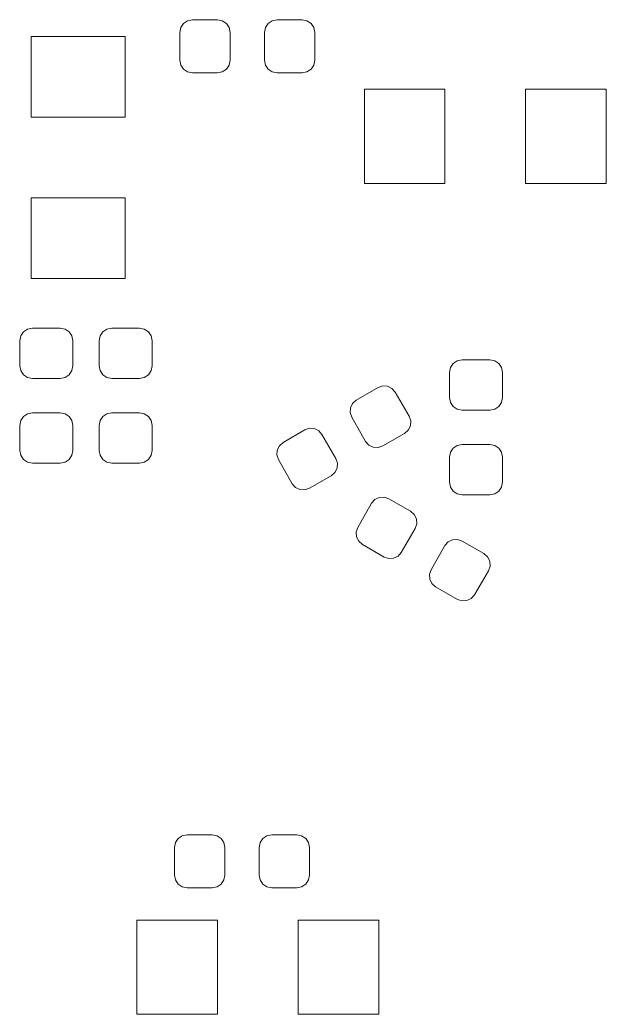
# Model space of a CAD drawing. Header units: millimetres. Extents: x -50 to 46, y -112 to 132.
# Drawn here: x -16.58 to -5.49, y -50.38 to -31.59 of the extents above; entities that cross this region are included whole.
import ezdxf

# ---------------------------------------------------------------- set-up
doc = ezdxf.new("R2010")
doc.units = ezdxf.units.MM
doc.header["$MEASUREMENT"] = 0
doc.layers.add('Layer 1', color=7, linetype='Continuous')

msp = doc.modelspace()

# ---------------------------------------------------------------- linework, layer by layer
at = {"layer": 'Layer 1', "lineweight": 9}
for points, knots in [([(-12.6024, -32.3488), (-12.6024, -32.3488), (-12.6205, -32.4397), (-12.6205, -32.4397), (-12.6205, -32.4397), (-12.6205, -32.4397), (-12.672, -32.5167), (-12.672, -32.5167), (-12.672, -32.5167), (-12.672, -32.5167), (-12.749, -32.5682), (-12.749, -32.5682), (-12.749, -32.5682), (-12.749, -32.5682), (-12.8399, -32.5863), (-12.8399, -32.5863), (-12.8399, -32.5863), (-12.8399, -32.5863), (-13.3149, -32.5863), (-13.3149, -32.5863), (-13.3149, -32.5863), (-13.3149, -32.5863), (-13.4058, -32.5682), (-13.4058, -32.5682), (-13.4058, -32.5682), (-13.4058, -32.5682), (-13.4828, -32.5167), (-13.4828, -32.5167), (-13.4828, -32.5167), (-13.4828, -32.5167), (-13.5343, -32.4397), (-13.5343, -32.4397), (-13.5343, -32.4397), (-13.5343, -32.4397), (-13.5524, -32.3488), (-13.5524, -32.3488), (-13.5524, -32.3488), (-13.5524, -32.3488), (-13.5524, -31.8238), (-13.5524, -31.8238), (-13.5524, -31.8238), (-13.5524, -31.8238), (-13.5343, -31.7329), (-13.5343, -31.7329), (-13.5343, -31.7329), (-13.5343, -31.7329), (-13.4828, -31.6559), (-13.4828, -31.6559), (-13.4828, -31.6559), (-13.4828, -31.6559), (-13.4058, -31.6044), (-13.4058, -31.6044), (-13.4058, -31.6044), (-13.4058, -31.6044), (-13.3149, -31.5863), (-13.3149, -31.5863), (-13.3149, -31.5863), (-13.3149, -31.5863), (-12.8399, -31.5863), (-12.8399, -31.5863), (-12.8399, -31.5863), (-12.8399, -31.5863), (-12.749, -31.6044), (-12.749, -31.6044), (-12.749, -31.6044), (-12.749, -31.6044), (-12.672, -31.6559), (-12.672, -31.6559), (-12.672, -31.6559), (-12.672, -31.6559), (-12.6205, -31.7329), (-12.6205, -31.7329), (-12.6205, -31.7329), (-12.6205, -31.7329), (-12.6024, -31.8238), (-12.6024, -31.8238), (-12.6024, -31.8238), (-12.6024, -31.8238), (-12.6024, -32.3488), (-12.6024, -32.3488)], [0, 0, 0, 0, 0.047619, 0.047619, 0.047619, 0.047619, 0.0952381, 0.0952381, 0.0952381, 0.0952381, 0.1428571, 0.1428571, 0.1428571, 0.1428571, 0.1904762, 0.1904762, 0.1904762, 0.1904762, 0.2380952, 0.2380952, 0.2380952, 0.2380952, 0.2857143, 0.2857143, 0.2857143, 0.2857143, 0.3333333, 0.3333333, 0.3333333, 0.3333333, 0.3809524, 0.3809524, 0.3809524, 0.3809524, 0.4285714, 0.4285714, 0.4285714, 0.4285714, 0.4761905, 0.4761905, 0.4761905, 0.4761905, 0.5238095, 0.5238095, 0.5238095, 0.5238095, 0.5714286, 0.5714286, 0.5714286, 0.5714286, 0.6190476, 0.6190476, 0.6190476, 0.6190476, 0.6666667, 0.6666667, 0.6666667, 0.6666667, 0.7142857, 0.7142857, 0.7142857, 0.7142857, 0.7619048, 0.7619048, 0.7619048, 0.7619048, 0.8095238, 0.8095238, 0.8095238, 0.8095238, 0.8571429, 0.8571429, 0.8571429, 0.8571429, 0.9047619, 0.9047619, 0.9047619, 0.9047619, 1, 1, 1, 1]), ([(-11.0024, -32.3488), (-11.0024, -32.3488), (-11.0205, -32.4397), (-11.0205, -32.4397), (-11.0205, -32.4397), (-11.0205, -32.4397), (-11.072, -32.5167), (-11.072, -32.5167), (-11.072, -32.5167), (-11.072, -32.5167), (-11.149, -32.5682), (-11.149, -32.5682), (-11.149, -32.5682), (-11.149, -32.5682), (-11.2399, -32.5863), (-11.2399, -32.5863), (-11.2399, -32.5863), (-11.2399, -32.5863), (-11.7149, -32.5863), (-11.7149, -32.5863), (-11.7149, -32.5863), (-11.7149, -32.5863), (-11.8058, -32.5682), (-11.8058, -32.5682), (-11.8058, -32.5682), (-11.8058, -32.5682), (-11.8828, -32.5167), (-11.8828, -32.5167), (-11.8828, -32.5167), (-11.8828, -32.5167), (-11.9343, -32.4397), (-11.9343, -32.4397), (-11.9343, -32.4397), (-11.9343, -32.4397), (-11.9524, -32.3488), (-11.9524, -32.3488), (-11.9524, -32.3488), (-11.9524, -32.3488), (-11.9524, -31.8238), (-11.9524, -31.8238), (-11.9524, -31.8238), (-11.9524, -31.8238), (-11.9343, -31.7329), (-11.9343, -31.7329), (-11.9343, -31.7329), (-11.9343, -31.7329), (-11.8828, -31.6559), (-11.8828, -31.6559), (-11.8828, -31.6559), (-11.8828, -31.6559), (-11.8058, -31.6044), (-11.8058, -31.6044), (-11.8058, -31.6044), (-11.8058, -31.6044), (-11.7149, -31.5863), (-11.7149, -31.5863), (-11.7149, -31.5863), (-11.7149, -31.5863), (-11.2399, -31.5863), (-11.2399, -31.5863), (-11.2399, -31.5863), (-11.2399, -31.5863), (-11.149, -31.6044), (-11.149, -31.6044), (-11.149, -31.6044), (-11.149, -31.6044), (-11.072, -31.6559), (-11.072, -31.6559), (-11.072, -31.6559), (-11.072, -31.6559), (-11.0205, -31.7329), (-11.0205, -31.7329), (-11.0205, -31.7329), (-11.0205, -31.7329), (-11.0024, -31.8238), (-11.0024, -31.8238), (-11.0024, -31.8238), (-11.0024, -31.8238), (-11.0024, -32.3488), (-11.0024, -32.3488)], [0, 0, 0, 0, 0.047619, 0.047619, 0.047619, 0.047619, 0.0952381, 0.0952381, 0.0952381, 0.0952381, 0.1428571, 0.1428571, 0.1428571, 0.1428571, 0.1904762, 0.1904762, 0.1904762, 0.1904762, 0.2380952, 0.2380952, 0.2380952, 0.2380952, 0.2857143, 0.2857143, 0.2857143, 0.2857143, 0.3333333, 0.3333333, 0.3333333, 0.3333333, 0.3809524, 0.3809524, 0.3809524, 0.3809524, 0.4285714, 0.4285714, 0.4285714, 0.4285714, 0.4761905, 0.4761905, 0.4761905, 0.4761905, 0.5238095, 0.5238095, 0.5238095, 0.5238095, 0.5714286, 0.5714286, 0.5714286, 0.5714286, 0.6190476, 0.6190476, 0.6190476, 0.6190476, 0.6666667, 0.6666667, 0.6666667, 0.6666667, 0.7142857, 0.7142857, 0.7142857, 0.7142857, 0.7619048, 0.7619048, 0.7619048, 0.7619048, 0.8095238, 0.8095238, 0.8095238, 0.8095238, 0.8571429, 0.8571429, 0.8571429, 0.8571429, 0.9047619, 0.9047619, 0.9047619, 0.9047619, 1, 1, 1, 1]), ([(-14.5884, -33.4243), (-14.5884, -33.4243), (-16.3664, -33.4243), (-16.3664, -33.4243), (-16.3664, -33.4243), (-16.3664, -33.4243), (-16.3664, -31.9003), (-16.3664, -31.9003), (-16.3664, -31.9003), (-16.3664, -31.9003), (-14.5884, -31.9003), (-14.5884, -31.9003), (-14.5884, -31.9003), (-14.5884, -31.9003), (-14.5884, -33.4243), (-14.5884, -33.4243)], [0, 0, 0, 0, 0.2, 0.2, 0.2, 0.2, 0.4, 0.4, 0.4, 0.4, 0.6, 0.6, 0.6, 0.6, 1, 1, 1, 1]), ([(-8.5394, -32.8973), (-8.5394, -32.8973), (-8.5394, -34.6753), (-8.5394, -34.6753), (-8.5394, -34.6753), (-8.5394, -34.6753), (-10.0634, -34.6753), (-10.0634, -34.6753), (-10.0634, -34.6753), (-10.0634, -34.6753), (-10.0634, -32.8973), (-10.0634, -32.8973), (-10.0634, -32.8973), (-10.0634, -32.8973), (-8.5394, -32.8973), (-8.5394, -32.8973)], [0, 0, 0, 0, 0.2, 0.2, 0.2, 0.2, 0.4, 0.4, 0.4, 0.4, 0.6, 0.6, 0.6, 0.6, 1, 1, 1, 1]), ([(-5.4914, -32.8973), (-5.4914, -32.8973), (-5.4914, -34.6753), (-5.4914, -34.6753), (-5.4914, -34.6753), (-5.4914, -34.6753), (-7.0154, -34.6753), (-7.0154, -34.6753), (-7.0154, -34.6753), (-7.0154, -34.6753), (-7.0154, -32.8973), (-7.0154, -32.8973), (-7.0154, -32.8973), (-7.0154, -32.8973), (-5.4914, -32.8973), (-5.4914, -32.8973)], [0, 0, 0, 0, 0.2, 0.2, 0.2, 0.2, 0.4, 0.4, 0.4, 0.4, 0.6, 0.6, 0.6, 0.6, 1, 1, 1, 1]), ([(-14.5884, -36.4723), (-14.5884, -36.4723), (-16.3664, -36.4723), (-16.3664, -36.4723), (-16.3664, -36.4723), (-16.3664, -36.4723), (-16.3664, -34.9483), (-16.3664, -34.9483), (-16.3664, -34.9483), (-16.3664, -34.9483), (-14.5884, -34.9483), (-14.5884, -34.9483), (-14.5884, -34.9483), (-14.5884, -34.9483), (-14.5884, -36.4723), (-14.5884, -36.4723)], [0, 0, 0, 0, 0.2, 0.2, 0.2, 0.2, 0.4, 0.4, 0.4, 0.4, 0.6, 0.6, 0.6, 0.6, 1, 1, 1, 1]), ([(-16.3399, -38.3613), (-16.3399, -38.3613), (-16.4308, -38.3432), (-16.4308, -38.3432), (-16.4308, -38.3432), (-16.4308, -38.3432), (-16.5078, -38.2917), (-16.5078, -38.2917), (-16.5078, -38.2917), (-16.5078, -38.2917), (-16.5593, -38.2147), (-16.5593, -38.2147), (-16.5593, -38.2147), (-16.5593, -38.2147), (-16.5774, -38.1238), (-16.5774, -38.1238), (-16.5774, -38.1238), (-16.5774, -38.1238), (-16.5774, -37.6488), (-16.5774, -37.6488), (-16.5774, -37.6488), (-16.5774, -37.6488), (-16.5593, -37.5579), (-16.5593, -37.5579), (-16.5593, -37.5579), (-16.5593, -37.5579), (-16.5078, -37.4809), (-16.5078, -37.4809), (-16.5078, -37.4809), (-16.5078, -37.4809), (-16.4308, -37.4294), (-16.4308, -37.4294), (-16.4308, -37.4294), (-16.4308, -37.4294), (-16.3399, -37.4113), (-16.3399, -37.4113), (-16.3399, -37.4113), (-16.3399, -37.4113), (-15.8149, -37.4113), (-15.8149, -37.4113), (-15.8149, -37.4113), (-15.8149, -37.4113), (-15.724, -37.4294), (-15.724, -37.4294), (-15.724, -37.4294), (-15.724, -37.4294), (-15.647, -37.4809), (-15.647, -37.4809), (-15.647, -37.4809), (-15.647, -37.4809), (-15.5955, -37.5579), (-15.5955, -37.5579), (-15.5955, -37.5579), (-15.5955, -37.5579), (-15.5774, -37.6488), (-15.5774, -37.6488), (-15.5774, -37.6488), (-15.5774, -37.6488), (-15.5774, -38.1238), (-15.5774, -38.1238), (-15.5774, -38.1238), (-15.5774, -38.1238), (-15.5955, -38.2147), (-15.5955, -38.2147), (-15.5955, -38.2147), (-15.5955, -38.2147), (-15.647, -38.2917), (-15.647, -38.2917), (-15.647, -38.2917), (-15.647, -38.2917), (-15.724, -38.3432), (-15.724, -38.3432), (-15.724, -38.3432), (-15.724, -38.3432), (-15.8149, -38.3613), (-15.8149, -38.3613), (-15.8149, -38.3613), (-15.8149, -38.3613), (-16.3399, -38.3613), (-16.3399, -38.3613)], [0, 0, 0, 0, 0.047619, 0.047619, 0.047619, 0.047619, 0.0952381, 0.0952381, 0.0952381, 0.0952381, 0.1428571, 0.1428571, 0.1428571, 0.1428571, 0.1904762, 0.1904762, 0.1904762, 0.1904762, 0.2380952, 0.2380952, 0.2380952, 0.2380952, 0.2857143, 0.2857143, 0.2857143, 0.2857143, 0.3333333, 0.3333333, 0.3333333, 0.3333333, 0.3809524, 0.3809524, 0.3809524, 0.3809524, 0.4285714, 0.4285714, 0.4285714, 0.4285714, 0.4761905, 0.4761905, 0.4761905, 0.4761905, 0.5238095, 0.5238095, 0.5238095, 0.5238095, 0.5714286, 0.5714286, 0.5714286, 0.5714286, 0.6190476, 0.6190476, 0.6190476, 0.6190476, 0.6666667, 0.6666667, 0.6666667, 0.6666667, 0.7142857, 0.7142857, 0.7142857, 0.7142857, 0.7619048, 0.7619048, 0.7619048, 0.7619048, 0.8095238, 0.8095238, 0.8095238, 0.8095238, 0.8571429, 0.8571429, 0.8571429, 0.8571429, 0.9047619, 0.9047619, 0.9047619, 0.9047619, 1, 1, 1, 1]), ([(-14.3149, -37.4113), (-14.3149, -37.4113), (-14.224, -37.4294), (-14.224, -37.4294), (-14.224, -37.4294), (-14.224, -37.4294), (-14.147, -37.4809), (-14.147, -37.4809), (-14.147, -37.4809), (-14.147, -37.4809), (-14.0955, -37.5579), (-14.0955, -37.5579), (-14.0955, -37.5579), (-14.0955, -37.5579), (-14.0774, -37.6488), (-14.0774, -37.6488), (-14.0774, -37.6488), (-14.0774, -37.6488), (-14.0774, -38.1238), (-14.0774, -38.1238), (-14.0774, -38.1238), (-14.0774, -38.1238), (-14.0955, -38.2147), (-14.0955, -38.2147), (-14.0955, -38.2147), (-14.0955, -38.2147), (-14.147, -38.2917), (-14.147, -38.2917), (-14.147, -38.2917), (-14.147, -38.2917), (-14.224, -38.3432), (-14.224, -38.3432), (-14.224, -38.3432), (-14.224, -38.3432), (-14.3149, -38.3613), (-14.3149, -38.3613), (-14.3149, -38.3613), (-14.3149, -38.3613), (-14.8399, -38.3613), (-14.8399, -38.3613), (-14.8399, -38.3613), (-14.8399, -38.3613), (-14.9308, -38.3432), (-14.9308, -38.3432), (-14.9308, -38.3432), (-14.9308, -38.3432), (-15.0078, -38.2917), (-15.0078, -38.2917), (-15.0078, -38.2917), (-15.0078, -38.2917), (-15.0593, -38.2147), (-15.0593, -38.2147), (-15.0593, -38.2147), (-15.0593, -38.2147), (-15.0774, -38.1238), (-15.0774, -38.1238), (-15.0774, -38.1238), (-15.0774, -38.1238), (-15.0774, -37.6488), (-15.0774, -37.6488), (-15.0774, -37.6488), (-15.0774, -37.6488), (-15.0593, -37.5579), (-15.0593, -37.5579), (-15.0593, -37.5579), (-15.0593, -37.5579), (-15.0078, -37.4809), (-15.0078, -37.4809), (-15.0078, -37.4809), (-15.0078, -37.4809), (-14.9308, -37.4294), (-14.9308, -37.4294), (-14.9308, -37.4294), (-14.9308, -37.4294), (-14.8399, -37.4113), (-14.8399, -37.4113), (-14.8399, -37.4113), (-14.8399, -37.4113), (-14.3149, -37.4113), (-14.3149, -37.4113)], [0, 0, 0, 0, 0.047619, 0.047619, 0.047619, 0.047619, 0.0952381, 0.0952381, 0.0952381, 0.0952381, 0.1428571, 0.1428571, 0.1428571, 0.1428571, 0.1904762, 0.1904762, 0.1904762, 0.1904762, 0.2380952, 0.2380952, 0.2380952, 0.2380952, 0.2857143, 0.2857143, 0.2857143, 0.2857143, 0.3333333, 0.3333333, 0.3333333, 0.3333333, 0.3809524, 0.3809524, 0.3809524, 0.3809524, 0.4285714, 0.4285714, 0.4285714, 0.4285714, 0.4761905, 0.4761905, 0.4761905, 0.4761905, 0.5238095, 0.5238095, 0.5238095, 0.5238095, 0.5714286, 0.5714286, 0.5714286, 0.5714286, 0.6190476, 0.6190476, 0.6190476, 0.6190476, 0.6666667, 0.6666667, 0.6666667, 0.6666667, 0.7142857, 0.7142857, 0.7142857, 0.7142857, 0.7619048, 0.7619048, 0.7619048, 0.7619048, 0.8095238, 0.8095238, 0.8095238, 0.8095238, 0.8571429, 0.8571429, 0.8571429, 0.8571429, 0.9047619, 0.9047619, 0.9047619, 0.9047619, 1, 1, 1, 1]), ([(-7.6899, -38.0113), (-7.6899, -38.0113), (-7.599, -38.0294), (-7.599, -38.0294), (-7.599, -38.0294), (-7.599, -38.0294), (-7.522, -38.0809), (-7.522, -38.0809), (-7.522, -38.0809), (-7.522, -38.0809), (-7.4705, -38.1579), (-7.4705, -38.1579), (-7.4705, -38.1579), (-7.4705, -38.1579), (-7.4524, -38.2488), (-7.4524, -38.2488), (-7.4524, -38.2488), (-7.4524, -38.2488), (-7.4524, -38.7238), (-7.4524, -38.7238), (-7.4524, -38.7238), (-7.4524, -38.7238), (-7.4705, -38.8147), (-7.4705, -38.8147), (-7.4705, -38.8147), (-7.4705, -38.8147), (-7.522, -38.8917), (-7.522, -38.8917), (-7.522, -38.8917), (-7.522, -38.8917), (-7.599, -38.9432), (-7.599, -38.9432), (-7.599, -38.9432), (-7.599, -38.9432), (-7.6899, -38.9613), (-7.6899, -38.9613), (-7.6899, -38.9613), (-7.6899, -38.9613), (-8.2149, -38.9613), (-8.2149, -38.9613), (-8.2149, -38.9613), (-8.2149, -38.9613), (-8.3058, -38.9432), (-8.3058, -38.9432), (-8.3058, -38.9432), (-8.3058, -38.9432), (-8.3828, -38.8917), (-8.3828, -38.8917), (-8.3828, -38.8917), (-8.3828, -38.8917), (-8.4343, -38.8147), (-8.4343, -38.8147), (-8.4343, -38.8147), (-8.4343, -38.8147), (-8.4524, -38.7238), (-8.4524, -38.7238), (-8.4524, -38.7238), (-8.4524, -38.7238), (-8.4524, -38.2488), (-8.4524, -38.2488), (-8.4524, -38.2488), (-8.4524, -38.2488), (-8.4343, -38.1579), (-8.4343, -38.1579), (-8.4343, -38.1579), (-8.4343, -38.1579), (-8.3828, -38.0809), (-8.3828, -38.0809), (-8.3828, -38.0809), (-8.3828, -38.0809), (-8.3058, -38.0294), (-8.3058, -38.0294), (-8.3058, -38.0294), (-8.3058, -38.0294), (-8.2149, -38.0113), (-8.2149, -38.0113), (-8.2149, -38.0113), (-8.2149, -38.0113), (-7.6899, -38.0113), (-7.6899, -38.0113)], [0, 0, 0, 0, 0.047619, 0.047619, 0.047619, 0.047619, 0.0952381, 0.0952381, 0.0952381, 0.0952381, 0.1428571, 0.1428571, 0.1428571, 0.1428571, 0.1904762, 0.1904762, 0.1904762, 0.1904762, 0.2380952, 0.2380952, 0.2380952, 0.2380952, 0.2857143, 0.2857143, 0.2857143, 0.2857143, 0.3333333, 0.3333333, 0.3333333, 0.3333333, 0.3809524, 0.3809524, 0.3809524, 0.3809524, 0.4285714, 0.4285714, 0.4285714, 0.4285714, 0.4761905, 0.4761905, 0.4761905, 0.4761905, 0.5238095, 0.5238095, 0.5238095, 0.5238095, 0.5714286, 0.5714286, 0.5714286, 0.5714286, 0.6190476, 0.6190476, 0.6190476, 0.6190476, 0.6666667, 0.6666667, 0.6666667, 0.6666667, 0.7142857, 0.7142857, 0.7142857, 0.7142857, 0.7619048, 0.7619048, 0.7619048, 0.7619048, 0.8095238, 0.8095238, 0.8095238, 0.8095238, 0.8571429, 0.8571429, 0.8571429, 0.8571429, 0.9047619, 0.9047619, 0.9047619, 0.9047619, 1, 1, 1, 1]), ([(-10.3022, -39.0965), (-10.3022, -39.0965), (-10.332, -39.0087), (-10.332, -39.0087), (-10.332, -39.0087), (-10.332, -39.0087), (-10.3259, -38.9162), (-10.3259, -38.9162), (-10.3259, -38.9162), (-10.3259, -38.9162), (-10.2849, -38.8331), (-10.2849, -38.8331), (-10.2849, -38.8331), (-10.2849, -38.8331), (-10.2153, -38.772), (-10.2153, -38.772), (-10.2153, -38.772), (-10.2153, -38.772), (-9.8039, -38.5345), (-9.8039, -38.5345), (-9.8039, -38.5345), (-9.8039, -38.5345), (-9.7161, -38.5048), (-9.7161, -38.5048), (-9.7161, -38.5048), (-9.7161, -38.5048), (-9.6237, -38.5108), (-9.6237, -38.5108), (-9.6237, -38.5108), (-9.6237, -38.5108), (-9.5406, -38.5518), (-9.5406, -38.5518), (-9.5406, -38.5518), (-9.5406, -38.5518), (-9.4795, -38.6215), (-9.4795, -38.6215), (-9.4795, -38.6215), (-9.4795, -38.6215), (-9.217, -39.0761), (-9.217, -39.0761), (-9.217, -39.0761), (-9.217, -39.0761), (-9.1872, -39.1639), (-9.1872, -39.1639), (-9.1872, -39.1639), (-9.1872, -39.1639), (-9.1932, -39.2564), (-9.1932, -39.2564), (-9.1932, -39.2564), (-9.1932, -39.2564), (-9.2342, -39.3395), (-9.2342, -39.3395), (-9.2342, -39.3395), (-9.2342, -39.3395), (-9.3039, -39.4006), (-9.3039, -39.4006), (-9.3039, -39.4006), (-9.3039, -39.4006), (-9.7153, -39.6381), (-9.7153, -39.6381), (-9.7153, -39.6381), (-9.7153, -39.6381), (-9.803, -39.6678), (-9.803, -39.6678), (-9.803, -39.6678), (-9.803, -39.6678), (-9.8955, -39.6618), (-9.8955, -39.6618), (-9.8955, -39.6618), (-9.8955, -39.6618), (-9.9786, -39.6208), (-9.9786, -39.6208), (-9.9786, -39.6208), (-9.9786, -39.6208), (-10.0397, -39.5511), (-10.0397, -39.5511), (-10.0397, -39.5511), (-10.0397, -39.5511), (-10.3022, -39.0965), (-10.3022, -39.0965)], [0, 0, 0, 0, 0.047619, 0.047619, 0.047619, 0.047619, 0.0952381, 0.0952381, 0.0952381, 0.0952381, 0.1428571, 0.1428571, 0.1428571, 0.1428571, 0.1904762, 0.1904762, 0.1904762, 0.1904762, 0.2380952, 0.2380952, 0.2380952, 0.2380952, 0.2857143, 0.2857143, 0.2857143, 0.2857143, 0.3333333, 0.3333333, 0.3333333, 0.3333333, 0.3809524, 0.3809524, 0.3809524, 0.3809524, 0.4285714, 0.4285714, 0.4285714, 0.4285714, 0.4761905, 0.4761905, 0.4761905, 0.4761905, 0.5238095, 0.5238095, 0.5238095, 0.5238095, 0.5714286, 0.5714286, 0.5714286, 0.5714286, 0.6190476, 0.6190476, 0.6190476, 0.6190476, 0.6666667, 0.6666667, 0.6666667, 0.6666667, 0.7142857, 0.7142857, 0.7142857, 0.7142857, 0.7619048, 0.7619048, 0.7619048, 0.7619048, 0.8095238, 0.8095238, 0.8095238, 0.8095238, 0.8571429, 0.8571429, 0.8571429, 0.8571429, 0.9047619, 0.9047619, 0.9047619, 0.9047619, 1, 1, 1, 1]), ([(-16.3399, -39.9613), (-16.3399, -39.9613), (-16.4308, -39.9432), (-16.4308, -39.9432), (-16.4308, -39.9432), (-16.4308, -39.9432), (-16.5078, -39.8917), (-16.5078, -39.8917), (-16.5078, -39.8917), (-16.5078, -39.8917), (-16.5593, -39.8147), (-16.5593, -39.8147), (-16.5593, -39.8147), (-16.5593, -39.8147), (-16.5774, -39.7238), (-16.5774, -39.7238), (-16.5774, -39.7238), (-16.5774, -39.7238), (-16.5774, -39.2488), (-16.5774, -39.2488), (-16.5774, -39.2488), (-16.5774, -39.2488), (-16.5593, -39.1579), (-16.5593, -39.1579), (-16.5593, -39.1579), (-16.5593, -39.1579), (-16.5078, -39.0809), (-16.5078, -39.0809), (-16.5078, -39.0809), (-16.5078, -39.0809), (-16.4308, -39.0294), (-16.4308, -39.0294), (-16.4308, -39.0294), (-16.4308, -39.0294), (-16.3399, -39.0113), (-16.3399, -39.0113), (-16.3399, -39.0113), (-16.3399, -39.0113), (-15.8149, -39.0113), (-15.8149, -39.0113), (-15.8149, -39.0113), (-15.8149, -39.0113), (-15.724, -39.0294), (-15.724, -39.0294), (-15.724, -39.0294), (-15.724, -39.0294), (-15.647, -39.0809), (-15.647, -39.0809), (-15.647, -39.0809), (-15.647, -39.0809), (-15.5955, -39.1579), (-15.5955, -39.1579), (-15.5955, -39.1579), (-15.5955, -39.1579), (-15.5774, -39.2488), (-15.5774, -39.2488), (-15.5774, -39.2488), (-15.5774, -39.2488), (-15.5774, -39.7238), (-15.5774, -39.7238), (-15.5774, -39.7238), (-15.5774, -39.7238), (-15.5955, -39.8147), (-15.5955, -39.8147), (-15.5955, -39.8147), (-15.5955, -39.8147), (-15.647, -39.8917), (-15.647, -39.8917), (-15.647, -39.8917), (-15.647, -39.8917), (-15.724, -39.9432), (-15.724, -39.9432), (-15.724, -39.9432), (-15.724, -39.9432), (-15.8149, -39.9613), (-15.8149, -39.9613), (-15.8149, -39.9613), (-15.8149, -39.9613), (-16.3399, -39.9613), (-16.3399, -39.9613)], [0, 0, 0, 0, 0.047619, 0.047619, 0.047619, 0.047619, 0.0952381, 0.0952381, 0.0952381, 0.0952381, 0.1428571, 0.1428571, 0.1428571, 0.1428571, 0.1904762, 0.1904762, 0.1904762, 0.1904762, 0.2380952, 0.2380952, 0.2380952, 0.2380952, 0.2857143, 0.2857143, 0.2857143, 0.2857143, 0.3333333, 0.3333333, 0.3333333, 0.3333333, 0.3809524, 0.3809524, 0.3809524, 0.3809524, 0.4285714, 0.4285714, 0.4285714, 0.4285714, 0.4761905, 0.4761905, 0.4761905, 0.4761905, 0.5238095, 0.5238095, 0.5238095, 0.5238095, 0.5714286, 0.5714286, 0.5714286, 0.5714286, 0.6190476, 0.6190476, 0.6190476, 0.6190476, 0.6666667, 0.6666667, 0.6666667, 0.6666667, 0.7142857, 0.7142857, 0.7142857, 0.7142857, 0.7619048, 0.7619048, 0.7619048, 0.7619048, 0.8095238, 0.8095238, 0.8095238, 0.8095238, 0.8571429, 0.8571429, 0.8571429, 0.8571429, 0.9047619, 0.9047619, 0.9047619, 0.9047619, 1, 1, 1, 1]), ([(-14.3149, -39.0113), (-14.3149, -39.0113), (-14.224, -39.0294), (-14.224, -39.0294), (-14.224, -39.0294), (-14.224, -39.0294), (-14.147, -39.0809), (-14.147, -39.0809), (-14.147, -39.0809), (-14.147, -39.0809), (-14.0955, -39.1579), (-14.0955, -39.1579), (-14.0955, -39.1579), (-14.0955, -39.1579), (-14.0774, -39.2488), (-14.0774, -39.2488), (-14.0774, -39.2488), (-14.0774, -39.2488), (-14.0774, -39.7238), (-14.0774, -39.7238), (-14.0774, -39.7238), (-14.0774, -39.7238), (-14.0955, -39.8147), (-14.0955, -39.8147), (-14.0955, -39.8147), (-14.0955, -39.8147), (-14.147, -39.8917), (-14.147, -39.8917), (-14.147, -39.8917), (-14.147, -39.8917), (-14.224, -39.9432), (-14.224, -39.9432), (-14.224, -39.9432), (-14.224, -39.9432), (-14.3149, -39.9613), (-14.3149, -39.9613), (-14.3149, -39.9613), (-14.3149, -39.9613), (-14.8399, -39.9613), (-14.8399, -39.9613), (-14.8399, -39.9613), (-14.8399, -39.9613), (-14.9308, -39.9432), (-14.9308, -39.9432), (-14.9308, -39.9432), (-14.9308, -39.9432), (-15.0078, -39.8917), (-15.0078, -39.8917), (-15.0078, -39.8917), (-15.0078, -39.8917), (-15.0593, -39.8147), (-15.0593, -39.8147), (-15.0593, -39.8147), (-15.0593, -39.8147), (-15.0774, -39.7238), (-15.0774, -39.7238), (-15.0774, -39.7238), (-15.0774, -39.7238), (-15.0774, -39.2488), (-15.0774, -39.2488), (-15.0774, -39.2488), (-15.0774, -39.2488), (-15.0593, -39.1579), (-15.0593, -39.1579), (-15.0593, -39.1579), (-15.0593, -39.1579), (-15.0078, -39.0809), (-15.0078, -39.0809), (-15.0078, -39.0809), (-15.0078, -39.0809), (-14.9308, -39.0294), (-14.9308, -39.0294), (-14.9308, -39.0294), (-14.9308, -39.0294), (-14.8399, -39.0113), (-14.8399, -39.0113), (-14.8399, -39.0113), (-14.8399, -39.0113), (-14.3149, -39.0113), (-14.3149, -39.0113)], [0, 0, 0, 0, 0.047619, 0.047619, 0.047619, 0.047619, 0.0952381, 0.0952381, 0.0952381, 0.0952381, 0.1428571, 0.1428571, 0.1428571, 0.1428571, 0.1904762, 0.1904762, 0.1904762, 0.1904762, 0.2380952, 0.2380952, 0.2380952, 0.2380952, 0.2857143, 0.2857143, 0.2857143, 0.2857143, 0.3333333, 0.3333333, 0.3333333, 0.3333333, 0.3809524, 0.3809524, 0.3809524, 0.3809524, 0.4285714, 0.4285714, 0.4285714, 0.4285714, 0.4761905, 0.4761905, 0.4761905, 0.4761905, 0.5238095, 0.5238095, 0.5238095, 0.5238095, 0.5714286, 0.5714286, 0.5714286, 0.5714286, 0.6190476, 0.6190476, 0.6190476, 0.6190476, 0.6666667, 0.6666667, 0.6666667, 0.6666667, 0.7142857, 0.7142857, 0.7142857, 0.7142857, 0.7619048, 0.7619048, 0.7619048, 0.7619048, 0.8095238, 0.8095238, 0.8095238, 0.8095238, 0.8571429, 0.8571429, 0.8571429, 0.8571429, 0.9047619, 0.9047619, 0.9047619, 0.9047619, 1, 1, 1, 1]), ([(-11.6878, -39.8965), (-11.6878, -39.8965), (-11.7176, -39.8087), (-11.7176, -39.8087), (-11.7176, -39.8087), (-11.7176, -39.8087), (-11.7116, -39.7162), (-11.7116, -39.7162), (-11.7116, -39.7162), (-11.7116, -39.7162), (-11.6706, -39.6331), (-11.6706, -39.6331), (-11.6706, -39.6331), (-11.6706, -39.6331), (-11.6009, -39.572), (-11.6009, -39.572), (-11.6009, -39.572), (-11.6009, -39.572), (-11.1895, -39.3345), (-11.1895, -39.3345), (-11.1895, -39.3345), (-11.1895, -39.3345), (-11.1018, -39.3048), (-11.1018, -39.3048), (-11.1018, -39.3048), (-11.1018, -39.3048), (-11.0093, -39.3108), (-11.0093, -39.3108), (-11.0093, -39.3108), (-11.0093, -39.3108), (-10.9262, -39.3518), (-10.9262, -39.3518), (-10.9262, -39.3518), (-10.9262, -39.3518), (-10.8651, -39.4215), (-10.8651, -39.4215), (-10.8651, -39.4215), (-10.8651, -39.4215), (-10.6026, -39.8761), (-10.6026, -39.8761), (-10.6026, -39.8761), (-10.6026, -39.8761), (-10.5728, -39.9639), (-10.5728, -39.9639), (-10.5728, -39.9639), (-10.5728, -39.9639), (-10.5789, -40.0564), (-10.5789, -40.0564), (-10.5789, -40.0564), (-10.5789, -40.0564), (-10.6199, -40.1395), (-10.6199, -40.1395), (-10.6199, -40.1395), (-10.6199, -40.1395), (-10.6895, -40.2006), (-10.6895, -40.2006), (-10.6895, -40.2006), (-10.6895, -40.2006), (-11.1009, -40.4381), (-11.1009, -40.4381), (-11.1009, -40.4381), (-11.1009, -40.4381), (-11.1887, -40.4678), (-11.1887, -40.4678), (-11.1887, -40.4678), (-11.1887, -40.4678), (-11.2811, -40.4618), (-11.2811, -40.4618), (-11.2811, -40.4618), (-11.2811, -40.4618), (-11.3642, -40.4208), (-11.3642, -40.4208), (-11.3642, -40.4208), (-11.3642, -40.4208), (-11.4253, -40.3511), (-11.4253, -40.3511), (-11.4253, -40.3511), (-11.4253, -40.3511), (-11.6878, -39.8965), (-11.6878, -39.8965)], [0, 0, 0, 0, 0.047619, 0.047619, 0.047619, 0.047619, 0.0952381, 0.0952381, 0.0952381, 0.0952381, 0.1428571, 0.1428571, 0.1428571, 0.1428571, 0.1904762, 0.1904762, 0.1904762, 0.1904762, 0.2380952, 0.2380952, 0.2380952, 0.2380952, 0.2857143, 0.2857143, 0.2857143, 0.2857143, 0.3333333, 0.3333333, 0.3333333, 0.3333333, 0.3809524, 0.3809524, 0.3809524, 0.3809524, 0.4285714, 0.4285714, 0.4285714, 0.4285714, 0.4761905, 0.4761905, 0.4761905, 0.4761905, 0.5238095, 0.5238095, 0.5238095, 0.5238095, 0.5714286, 0.5714286, 0.5714286, 0.5714286, 0.6190476, 0.6190476, 0.6190476, 0.6190476, 0.6666667, 0.6666667, 0.6666667, 0.6666667, 0.7142857, 0.7142857, 0.7142857, 0.7142857, 0.7619048, 0.7619048, 0.7619048, 0.7619048, 0.8095238, 0.8095238, 0.8095238, 0.8095238, 0.8571429, 0.8571429, 0.8571429, 0.8571429, 0.9047619, 0.9047619, 0.9047619, 0.9047619, 1, 1, 1, 1]), ([(-7.6899, -39.6113), (-7.6899, -39.6113), (-7.599, -39.6294), (-7.599, -39.6294), (-7.599, -39.6294), (-7.599, -39.6294), (-7.522, -39.6809), (-7.522, -39.6809), (-7.522, -39.6809), (-7.522, -39.6809), (-7.4705, -39.7579), (-7.4705, -39.7579), (-7.4705, -39.7579), (-7.4705, -39.7579), (-7.4524, -39.8488), (-7.4524, -39.8488), (-7.4524, -39.8488), (-7.4524, -39.8488), (-7.4524, -40.3238), (-7.4524, -40.3238), (-7.4524, -40.3238), (-7.4524, -40.3238), (-7.4705, -40.4147), (-7.4705, -40.4147), (-7.4705, -40.4147), (-7.4705, -40.4147), (-7.522, -40.4917), (-7.522, -40.4917), (-7.522, -40.4917), (-7.522, -40.4917), (-7.599, -40.5432), (-7.599, -40.5432), (-7.599, -40.5432), (-7.599, -40.5432), (-7.6899, -40.5613), (-7.6899, -40.5613), (-7.6899, -40.5613), (-7.6899, -40.5613), (-8.2149, -40.5613), (-8.2149, -40.5613), (-8.2149, -40.5613), (-8.2149, -40.5613), (-8.3058, -40.5432), (-8.3058, -40.5432), (-8.3058, -40.5432), (-8.3058, -40.5432), (-8.3828, -40.4917), (-8.3828, -40.4917), (-8.3828, -40.4917), (-8.3828, -40.4917), (-8.4343, -40.4147), (-8.4343, -40.4147), (-8.4343, -40.4147), (-8.4343, -40.4147), (-8.4524, -40.3238), (-8.4524, -40.3238), (-8.4524, -40.3238), (-8.4524, -40.3238), (-8.4524, -39.8488), (-8.4524, -39.8488), (-8.4524, -39.8488), (-8.4524, -39.8488), (-8.4343, -39.7579), (-8.4343, -39.7579), (-8.4343, -39.7579), (-8.4343, -39.7579), (-8.3828, -39.6809), (-8.3828, -39.6809), (-8.3828, -39.6809), (-8.3828, -39.6809), (-8.3058, -39.6294), (-8.3058, -39.6294), (-8.3058, -39.6294), (-8.3058, -39.6294), (-8.2149, -39.6113), (-8.2149, -39.6113), (-8.2149, -39.6113), (-8.2149, -39.6113), (-7.6899, -39.6113), (-7.6899, -39.6113)], [0, 0, 0, 0, 0.047619, 0.047619, 0.047619, 0.047619, 0.0952381, 0.0952381, 0.0952381, 0.0952381, 0.1428571, 0.1428571, 0.1428571, 0.1428571, 0.1904762, 0.1904762, 0.1904762, 0.1904762, 0.2380952, 0.2380952, 0.2380952, 0.2380952, 0.2857143, 0.2857143, 0.2857143, 0.2857143, 0.3333333, 0.3333333, 0.3333333, 0.3333333, 0.3809524, 0.3809524, 0.3809524, 0.3809524, 0.4285714, 0.4285714, 0.4285714, 0.4285714, 0.4761905, 0.4761905, 0.4761905, 0.4761905, 0.5238095, 0.5238095, 0.5238095, 0.5238095, 0.5714286, 0.5714286, 0.5714286, 0.5714286, 0.6190476, 0.6190476, 0.6190476, 0.6190476, 0.6666667, 0.6666667, 0.6666667, 0.6666667, 0.7142857, 0.7142857, 0.7142857, 0.7142857, 0.7619048, 0.7619048, 0.7619048, 0.7619048, 0.8095238, 0.8095238, 0.8095238, 0.8095238, 0.8571429, 0.8571429, 0.8571429, 0.8571429, 0.9047619, 0.9047619, 0.9047619, 0.9047619, 1, 1, 1, 1]), ([(-9.3651, -41.6511), (-9.3651, -41.6511), (-9.4262, -41.7208), (-9.4262, -41.7208), (-9.4262, -41.7208), (-9.4262, -41.7208), (-9.5093, -41.7618), (-9.5093, -41.7618), (-9.5093, -41.7618), (-9.5093, -41.7618), (-9.6018, -41.7678), (-9.6018, -41.7678), (-9.6018, -41.7678), (-9.6018, -41.7678), (-9.6895, -41.7381), (-9.6895, -41.7381), (-9.6895, -41.7381), (-9.6895, -41.7381), (-10.1009, -41.5006), (-10.1009, -41.5006), (-10.1009, -41.5006), (-10.1009, -41.5006), (-10.1706, -41.4395), (-10.1706, -41.4395), (-10.1706, -41.4395), (-10.1706, -41.4395), (-10.2116, -41.3564), (-10.2116, -41.3564), (-10.2116, -41.3564), (-10.2116, -41.3564), (-10.2176, -41.2639), (-10.2176, -41.2639), (-10.2176, -41.2639), (-10.2176, -41.2639), (-10.1878, -41.1761), (-10.1878, -41.1761), (-10.1878, -41.1761), (-10.1878, -41.1761), (-9.9253, -40.7215), (-9.9253, -40.7215), (-9.9253, -40.7215), (-9.9253, -40.7215), (-9.8642, -40.6518), (-9.8642, -40.6518), (-9.8642, -40.6518), (-9.8642, -40.6518), (-9.7811, -40.6108), (-9.7811, -40.6108), (-9.7811, -40.6108), (-9.7811, -40.6108), (-9.6887, -40.6048), (-9.6887, -40.6048), (-9.6887, -40.6048), (-9.6887, -40.6048), (-9.6009, -40.6345), (-9.6009, -40.6345), (-9.6009, -40.6345), (-9.6009, -40.6345), (-9.1895, -40.872), (-9.1895, -40.872), (-9.1895, -40.872), (-9.1895, -40.872), (-9.1199, -40.9331), (-9.1199, -40.9331), (-9.1199, -40.9331), (-9.1199, -40.9331), (-9.0789, -41.0162), (-9.0789, -41.0162), (-9.0789, -41.0162), (-9.0789, -41.0162), (-9.0728, -41.1087), (-9.0728, -41.1087), (-9.0728, -41.1087), (-9.0728, -41.1087), (-9.1026, -41.1965), (-9.1026, -41.1965), (-9.1026, -41.1965), (-9.1026, -41.1965), (-9.3651, -41.6511), (-9.3651, -41.6511)], [0, 0, 0, 0, 0.047619, 0.047619, 0.047619, 0.047619, 0.0952381, 0.0952381, 0.0952381, 0.0952381, 0.1428571, 0.1428571, 0.1428571, 0.1428571, 0.1904762, 0.1904762, 0.1904762, 0.1904762, 0.2380952, 0.2380952, 0.2380952, 0.2380952, 0.2857143, 0.2857143, 0.2857143, 0.2857143, 0.3333333, 0.3333333, 0.3333333, 0.3333333, 0.3809524, 0.3809524, 0.3809524, 0.3809524, 0.4285714, 0.4285714, 0.4285714, 0.4285714, 0.4761905, 0.4761905, 0.4761905, 0.4761905, 0.5238095, 0.5238095, 0.5238095, 0.5238095, 0.5714286, 0.5714286, 0.5714286, 0.5714286, 0.6190476, 0.6190476, 0.6190476, 0.6190476, 0.6666667, 0.6666667, 0.6666667, 0.6666667, 0.7142857, 0.7142857, 0.7142857, 0.7142857, 0.7619048, 0.7619048, 0.7619048, 0.7619048, 0.8095238, 0.8095238, 0.8095238, 0.8095238, 0.8571429, 0.8571429, 0.8571429, 0.8571429, 0.9047619, 0.9047619, 0.9047619, 0.9047619, 1, 1, 1, 1]), ([(-7.9795, -42.4511), (-7.9795, -42.4511), (-8.0406, -42.5208), (-8.0406, -42.5208), (-8.0406, -42.5208), (-8.0406, -42.5208), (-8.1237, -42.5618), (-8.1237, -42.5618), (-8.1237, -42.5618), (-8.1237, -42.5618), (-8.2161, -42.5678), (-8.2161, -42.5678), (-8.2161, -42.5678), (-8.2161, -42.5678), (-8.3039, -42.5381), (-8.3039, -42.5381), (-8.3039, -42.5381), (-8.3039, -42.5381), (-8.7153, -42.3006), (-8.7153, -42.3006), (-8.7153, -42.3006), (-8.7153, -42.3006), (-8.7849, -42.2395), (-8.7849, -42.2395), (-8.7849, -42.2395), (-8.7849, -42.2395), (-8.8259, -42.1564), (-8.8259, -42.1564), (-8.8259, -42.1564), (-8.8259, -42.1564), (-8.832, -42.0639), (-8.832, -42.0639), (-8.832, -42.0639), (-8.832, -42.0639), (-8.8022, -41.9761), (-8.8022, -41.9761), (-8.8022, -41.9761), (-8.8022, -41.9761), (-8.5397, -41.5215), (-8.5397, -41.5215), (-8.5397, -41.5215), (-8.5397, -41.5215), (-8.4786, -41.4518), (-8.4786, -41.4518), (-8.4786, -41.4518), (-8.4786, -41.4518), (-8.3955, -41.4108), (-8.3955, -41.4108), (-8.3955, -41.4108), (-8.3955, -41.4108), (-8.303, -41.4048), (-8.303, -41.4048), (-8.303, -41.4048), (-8.303, -41.4048), (-8.2153, -41.4345), (-8.2153, -41.4345), (-8.2153, -41.4345), (-8.2153, -41.4345), (-7.8039, -41.672), (-7.8039, -41.672), (-7.8039, -41.672), (-7.8039, -41.672), (-7.7342, -41.7331), (-7.7342, -41.7331), (-7.7342, -41.7331), (-7.7342, -41.7331), (-7.6932, -41.8162), (-7.6932, -41.8162), (-7.6932, -41.8162), (-7.6932, -41.8162), (-7.6872, -41.9087), (-7.6872, -41.9087), (-7.6872, -41.9087), (-7.6872, -41.9087), (-7.717, -41.9965), (-7.717, -41.9965), (-7.717, -41.9965), (-7.717, -41.9965), (-7.9795, -42.4511), (-7.9795, -42.4511)], [0, 0, 0, 0, 0.047619, 0.047619, 0.047619, 0.047619, 0.0952381, 0.0952381, 0.0952381, 0.0952381, 0.1428571, 0.1428571, 0.1428571, 0.1428571, 0.1904762, 0.1904762, 0.1904762, 0.1904762, 0.2380952, 0.2380952, 0.2380952, 0.2380952, 0.2857143, 0.2857143, 0.2857143, 0.2857143, 0.3333333, 0.3333333, 0.3333333, 0.3333333, 0.3809524, 0.3809524, 0.3809524, 0.3809524, 0.4285714, 0.4285714, 0.4285714, 0.4285714, 0.4761905, 0.4761905, 0.4761905, 0.4761905, 0.5238095, 0.5238095, 0.5238095, 0.5238095, 0.5714286, 0.5714286, 0.5714286, 0.5714286, 0.6190476, 0.6190476, 0.6190476, 0.6190476, 0.6666667, 0.6666667, 0.6666667, 0.6666667, 0.7142857, 0.7142857, 0.7142857, 0.7142857, 0.7619048, 0.7619048, 0.7619048, 0.7619048, 0.8095238, 0.8095238, 0.8095238, 0.8095238, 0.8571429, 0.8571429, 0.8571429, 0.8571429, 0.9047619, 0.9047619, 0.9047619, 0.9047619, 1, 1, 1, 1]), ([(-12.7024, -47.7488), (-12.7024, -47.7488), (-12.7205, -47.8397), (-12.7205, -47.8397), (-12.7205, -47.8397), (-12.7205, -47.8397), (-12.772, -47.9167), (-12.772, -47.9167), (-12.772, -47.9167), (-12.772, -47.9167), (-12.849, -47.9682), (-12.849, -47.9682), (-12.849, -47.9682), (-12.849, -47.9682), (-12.9399, -47.9863), (-12.9399, -47.9863), (-12.9399, -47.9863), (-12.9399, -47.9863), (-13.4149, -47.9863), (-13.4149, -47.9863), (-13.4149, -47.9863), (-13.4149, -47.9863), (-13.5058, -47.9682), (-13.5058, -47.9682), (-13.5058, -47.9682), (-13.5058, -47.9682), (-13.5828, -47.9167), (-13.5828, -47.9167), (-13.5828, -47.9167), (-13.5828, -47.9167), (-13.6343, -47.8397), (-13.6343, -47.8397), (-13.6343, -47.8397), (-13.6343, -47.8397), (-13.6524, -47.7488), (-13.6524, -47.7488), (-13.6524, -47.7488), (-13.6524, -47.7488), (-13.6524, -47.2238), (-13.6524, -47.2238), (-13.6524, -47.2238), (-13.6524, -47.2238), (-13.6343, -47.1329), (-13.6343, -47.1329), (-13.6343, -47.1329), (-13.6343, -47.1329), (-13.5828, -47.0559), (-13.5828, -47.0559), (-13.5828, -47.0559), (-13.5828, -47.0559), (-13.5058, -47.0044), (-13.5058, -47.0044), (-13.5058, -47.0044), (-13.5058, -47.0044), (-13.4149, -46.9863), (-13.4149, -46.9863), (-13.4149, -46.9863), (-13.4149, -46.9863), (-12.9399, -46.9863), (-12.9399, -46.9863), (-12.9399, -46.9863), (-12.9399, -46.9863), (-12.849, -47.0044), (-12.849, -47.0044), (-12.849, -47.0044), (-12.849, -47.0044), (-12.772, -47.0559), (-12.772, -47.0559), (-12.772, -47.0559), (-12.772, -47.0559), (-12.7205, -47.1329), (-12.7205, -47.1329), (-12.7205, -47.1329), (-12.7205, -47.1329), (-12.7024, -47.2238), (-12.7024, -47.2238), (-12.7024, -47.2238), (-12.7024, -47.2238), (-12.7024, -47.7488), (-12.7024, -47.7488)], [0, 0, 0, 0, 0.047619, 0.047619, 0.047619, 0.047619, 0.0952381, 0.0952381, 0.0952381, 0.0952381, 0.1428571, 0.1428571, 0.1428571, 0.1428571, 0.1904762, 0.1904762, 0.1904762, 0.1904762, 0.2380952, 0.2380952, 0.2380952, 0.2380952, 0.2857143, 0.2857143, 0.2857143, 0.2857143, 0.3333333, 0.3333333, 0.3333333, 0.3333333, 0.3809524, 0.3809524, 0.3809524, 0.3809524, 0.4285714, 0.4285714, 0.4285714, 0.4285714, 0.4761905, 0.4761905, 0.4761905, 0.4761905, 0.5238095, 0.5238095, 0.5238095, 0.5238095, 0.5714286, 0.5714286, 0.5714286, 0.5714286, 0.6190476, 0.6190476, 0.6190476, 0.6190476, 0.6666667, 0.6666667, 0.6666667, 0.6666667, 0.7142857, 0.7142857, 0.7142857, 0.7142857, 0.7619048, 0.7619048, 0.7619048, 0.7619048, 0.8095238, 0.8095238, 0.8095238, 0.8095238, 0.8571429, 0.8571429, 0.8571429, 0.8571429, 0.9047619, 0.9047619, 0.9047619, 0.9047619, 1, 1, 1, 1]), ([(-11.1024, -47.7488), (-11.1024, -47.7488), (-11.1205, -47.8397), (-11.1205, -47.8397), (-11.1205, -47.8397), (-11.1205, -47.8397), (-11.172, -47.9167), (-11.172, -47.9167), (-11.172, -47.9167), (-11.172, -47.9167), (-11.249, -47.9682), (-11.249, -47.9682), (-11.249, -47.9682), (-11.249, -47.9682), (-11.3399, -47.9863), (-11.3399, -47.9863), (-11.3399, -47.9863), (-11.3399, -47.9863), (-11.8149, -47.9863), (-11.8149, -47.9863), (-11.8149, -47.9863), (-11.8149, -47.9863), (-11.9058, -47.9682), (-11.9058, -47.9682), (-11.9058, -47.9682), (-11.9058, -47.9682), (-11.9828, -47.9167), (-11.9828, -47.9167), (-11.9828, -47.9167), (-11.9828, -47.9167), (-12.0343, -47.8397), (-12.0343, -47.8397), (-12.0343, -47.8397), (-12.0343, -47.8397), (-12.0524, -47.7488), (-12.0524, -47.7488), (-12.0524, -47.7488), (-12.0524, -47.7488), (-12.0524, -47.2238), (-12.0524, -47.2238), (-12.0524, -47.2238), (-12.0524, -47.2238), (-12.0343, -47.1329), (-12.0343, -47.1329), (-12.0343, -47.1329), (-12.0343, -47.1329), (-11.9828, -47.0559), (-11.9828, -47.0559), (-11.9828, -47.0559), (-11.9828, -47.0559), (-11.9058, -47.0044), (-11.9058, -47.0044), (-11.9058, -47.0044), (-11.9058, -47.0044), (-11.8149, -46.9863), (-11.8149, -46.9863), (-11.8149, -46.9863), (-11.8149, -46.9863), (-11.3399, -46.9863), (-11.3399, -46.9863), (-11.3399, -46.9863), (-11.3399, -46.9863), (-11.249, -47.0044), (-11.249, -47.0044), (-11.249, -47.0044), (-11.249, -47.0044), (-11.172, -47.0559), (-11.172, -47.0559), (-11.172, -47.0559), (-11.172, -47.0559), (-11.1205, -47.1329), (-11.1205, -47.1329), (-11.1205, -47.1329), (-11.1205, -47.1329), (-11.1024, -47.2238), (-11.1024, -47.2238), (-11.1024, -47.2238), (-11.1024, -47.2238), (-11.1024, -47.7488), (-11.1024, -47.7488)], [0, 0, 0, 0, 0.047619, 0.047619, 0.047619, 0.047619, 0.0952381, 0.0952381, 0.0952381, 0.0952381, 0.1428571, 0.1428571, 0.1428571, 0.1428571, 0.1904762, 0.1904762, 0.1904762, 0.1904762, 0.2380952, 0.2380952, 0.2380952, 0.2380952, 0.2857143, 0.2857143, 0.2857143, 0.2857143, 0.3333333, 0.3333333, 0.3333333, 0.3333333, 0.3809524, 0.3809524, 0.3809524, 0.3809524, 0.4285714, 0.4285714, 0.4285714, 0.4285714, 0.4761905, 0.4761905, 0.4761905, 0.4761905, 0.5238095, 0.5238095, 0.5238095, 0.5238095, 0.5714286, 0.5714286, 0.5714286, 0.5714286, 0.6190476, 0.6190476, 0.6190476, 0.6190476, 0.6666667, 0.6666667, 0.6666667, 0.6666667, 0.7142857, 0.7142857, 0.7142857, 0.7142857, 0.7619048, 0.7619048, 0.7619048, 0.7619048, 0.8095238, 0.8095238, 0.8095238, 0.8095238, 0.8571429, 0.8571429, 0.8571429, 0.8571429, 0.9047619, 0.9047619, 0.9047619, 0.9047619, 1, 1, 1, 1]), ([(-12.8394, -48.5973), (-12.8394, -48.5973), (-12.8394, -50.3753), (-12.8394, -50.3753), (-12.8394, -50.3753), (-12.8394, -50.3753), (-14.3634, -50.3753), (-14.3634, -50.3753), (-14.3634, -50.3753), (-14.3634, -50.3753), (-14.3634, -48.5973), (-14.3634, -48.5973), (-14.3634, -48.5973), (-14.3634, -48.5973), (-12.8394, -48.5973), (-12.8394, -48.5973)], [0, 0, 0, 0, 0.2, 0.2, 0.2, 0.2, 0.4, 0.4, 0.4, 0.4, 0.6, 0.6, 0.6, 0.6, 1, 1, 1, 1]), ([(-9.7914, -48.5973), (-9.7914, -48.5973), (-9.7914, -50.3753), (-9.7914, -50.3753), (-9.7914, -50.3753), (-9.7914, -50.3753), (-11.3154, -50.3753), (-11.3154, -50.3753), (-11.3154, -50.3753), (-11.3154, -50.3753), (-11.3154, -48.5973), (-11.3154, -48.5973), (-11.3154, -48.5973), (-11.3154, -48.5973), (-9.7914, -48.5973), (-9.7914, -48.5973)], [0, 0, 0, 0, 0.2, 0.2, 0.2, 0.2, 0.4, 0.4, 0.4, 0.4, 0.6, 0.6, 0.6, 0.6, 1, 1, 1, 1])]:
    msp.add_open_spline(points, degree=3, knots=knots, dxfattribs=at)

doc.saveas('drawing.dxf')
